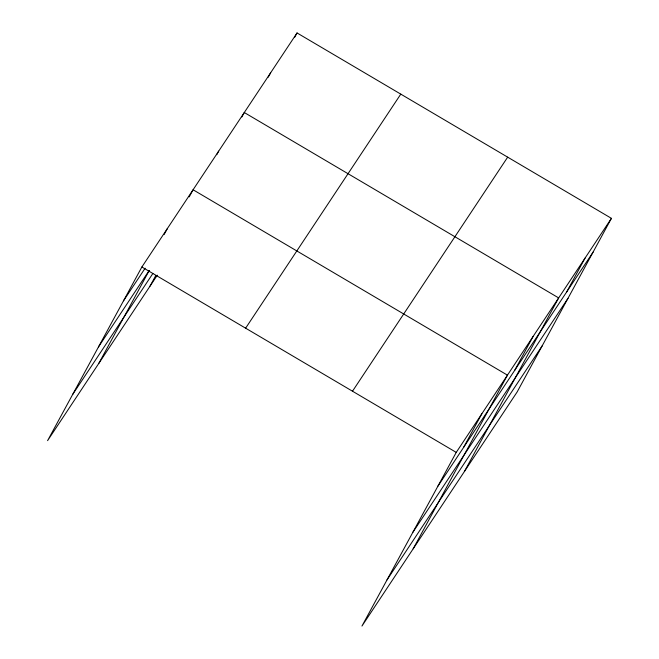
<?xml version="1.0" encoding="UTF-8"?>
<svg xmlns="http://www.w3.org/2000/svg" width="659" height="659" viewBox="0 0 659 659"><rect width="100%" height="100%" fill="white"/><g stroke="black" fill="none" stroke-linecap="round" stroke-linejoin="round"><path stroke-width="0.99" d="M611.42 218.335L456.242 452.387L361.956 626.05L517.126 391.998L611.42 218.335L297.044 32.95L141.874 267.002L47.58 440.665L157.295 275.182M164.091 234.612L167.477 228.385M98.792 363.422L149.181 270.618M189.215 196.884L193.079 189.767L507.455 375.152L413.16 548.815M216.753 154.708L218.681 151.15M149.997 286.187L155.779 275.536M241.869 116.972L244.291 112.524L558.659 297.917L464.373 471.572M268.254 77.185L270.668 72.737M294.631 37.398L297.044 32.95M463.491 447.576L481.844 413.77M514.704 370.333L533.057 336.535M566.682 291.929L585.035 258.122M123.513 300.809L145.137 268.197M98.455 346.955L149.099 270.577M72.638 394.51L152.863 273.501M245.618 328.182L400.787 94.13M352.499 391.215L507.677 157.155M437.889 486.194L593.067 252.142M412.831 532.348L568.009 298.296M387.014 579.895L542.192 345.843M141.874 267.002L456.242 452.387"/></g></svg>
